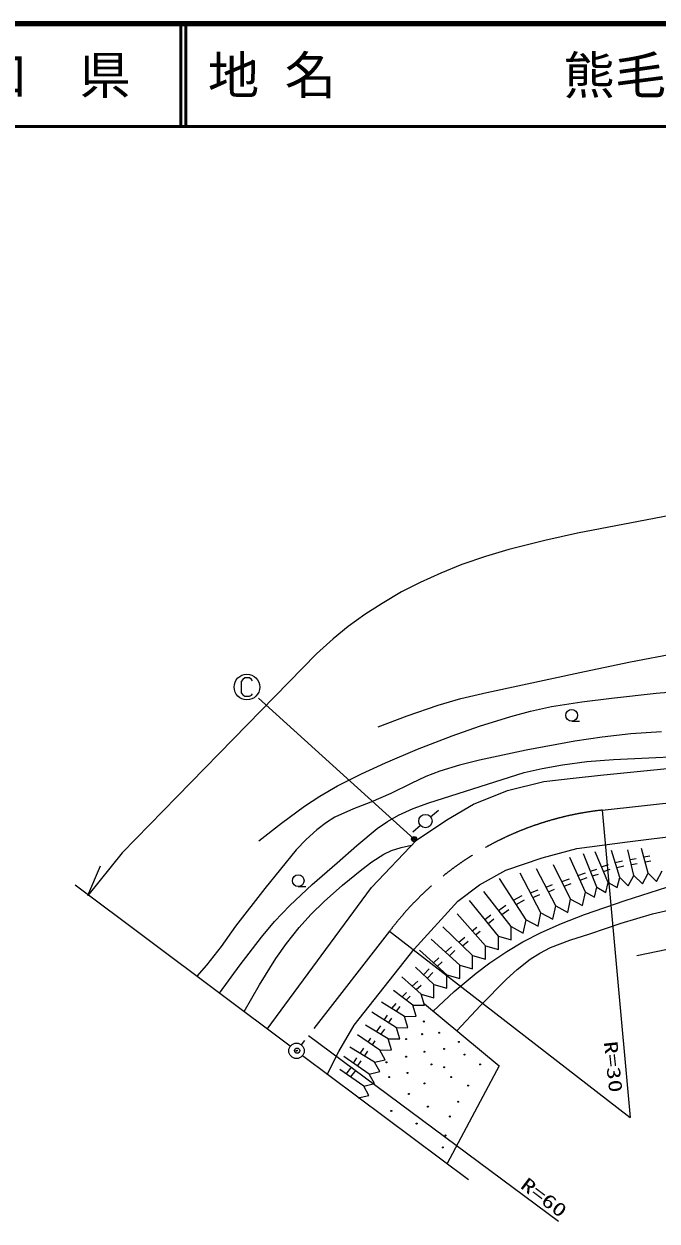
# Model space of a CAD drawing. Units: millimetres, scale not verified. Extents: x 40000 to 680000, y 20000 to 380000.
# Drawn here: x 352476 to 414132, y 263291 to 380000 of the extents above; entities that cross this region are included whole.
import ezdxf
from ezdxf.enums import TextEntityAlignment as Align

# ---------------------------------------------------------------- set-up
doc = ezdxf.new("R2010")
doc.units = ezdxf.units.MM
doc.header["$LTSCALE"] = 1000
doc.header["$PDMODE"] = 32
doc.header["$PDSIZE"] = 500
doc.linetypes.add('CHAIN', pattern=[18.5, 12, -1.5, 3.5, -1.5])
for name, color, linetype, lineweight in [('M-BGD', 7, 'Continuous', 25), ('M-BGD-EXST', 7, 'Continuous', 25), ('M-BMK', 2, 'CHAIN', 13), ('M-BMK-OTRS', 5, 'Continuous', 25), ('M-BMK-SRVR', 3, 'Continuous', 25), ('M-STR-HTXT', 7, 'Continuous', 13), ('M-TTL', 2, 'Continuous', 140), ('M-TTL-LINE', 7, 'Continuous', 50)]:
    doc.layers.add(name, color=color, linetype=linetype, lineweight=lineweight)
doc.layers.add('M-OTRS', color=6, linetype='Continuous')
doc.layers.add('M-TTL-TXT', color=7, linetype='Continuous')
doc.styles.add('ＭＳ ゴシック', font='')
doc.styles.get('ＭＳ ゴシック').set_extended_font_data('MS Gothic')

msp = doc.modelspace()

# ---------------------------------------------------------------- linework, layer by layer
at = {"layer": 'M-BGD'}
for p, q in [((405820, 312028), (406570, 312028)), ((408639, 306774), (431082, 308989)), ((399568, 305253), (403117, 306141)), ((403117, 306141), (405969, 306458)), ((405969, 306458), (408639, 306774)), ((396272, 303922), (399568, 305253)), ((393673, 302401), (396272, 303922)), ((390694, 300436), (393673, 302401)), ((392082, 302704), (392856, 303337)), ((411252, 300259), (429546, 302523)), ((391093, 301860), (390346, 301196)), ((386320, 295809), (390694, 300436)), ((406330, 299605), (411252, 300259)), ((402933, 298691), (406330, 299605)), ((408275, 295834), (406977, 299082)), ((409389, 296307), (408109, 299282)), ((410503, 296780), (409705, 299415)), ((411883, 296993), (411302, 299482)), ((413263, 297206), (412633, 299615)), ((412847, 298795), (413425, 298899)), ((399406, 297515), (402933, 298691)), ((404271, 294016), (402387, 297619)), ((405716, 294689), (404050, 298018)), ((407161, 295361), (405647, 298750)), ((408735, 297826), (409416, 298062)), ((410058, 298251), (410784, 298423)), ((410203, 297771), (410900, 297937)), ((411521, 298541), (412113, 298653)), ((411635, 298054), (412206, 298161)), ((412974, 298309), (413514, 298407)), ((396836, 296078), (399406, 297515)), ((401381, 292672), (398794, 296687)), ((402826, 293344), (400790, 297219)), ((404862, 296395), (405594, 296668)), ((406432, 296994), (407152, 297242)), ((406636, 296536), (407315, 296769)), ((407644, 297414), (408284, 297603)), ((407830, 296948), (408425, 297123)), ((408933, 297366), (409580, 297590)), ((410261, 295801), (410503, 296780)), ((410503, 296780), (411335, 295966)), ((411335, 295966), (411883, 296993)), ((411883, 296993), (412715, 296179)), ((412715, 296179), (413263, 297206)), ((413263, 297206), (414095, 296393)), ((414095, 296393), (414643, 297419)), ((376177, 282011), (386320, 295809)), ((379186, 295904), (379936, 295904)), ((394746, 294466), (396836, 296078)), ((399936, 291999), (397263, 295423)), ((401803, 295292), (402543, 295585)), ((403324, 295828), (403937, 296110)), ((403556, 295384), (404146, 295656)), ((405087, 295945), (405769, 296199)), ((406887, 294062), (407161, 295361)), ((407161, 295361), (408033, 294855)), ((408033, 294855), (408275, 295834)), ((408275, 295834), (409147, 295328)), ((409147, 295328), (409389, 296307)), ((409389, 296307), (410261, 295801)), ((390493, 289797), (394746, 294466)), ((398682, 291060), (395866, 294558)), ((400146, 294589), (400985, 295044)), ((400418, 294167), (401223, 294605)), ((402037, 294847), (402727, 295121)), ((405442, 293389), (405716, 294689)), ((405716, 294689), (406887, 294062)), ((397427, 290121), (394669, 293227)), ((397370, 292689), (397946, 293137)), ((398704, 293578), (399415, 294080)), ((399012, 293184), (399704, 293672)), ((402552, 292045), (402826, 293344)), ((402826, 293344), (403997, 292717)), ((403997, 292717), (404271, 294016)), ((404271, 294016), (405442, 293389)), ((396173, 289182), (393271, 291963)), ((396129, 291583), (396598, 291937)), ((397684, 292300), (398253, 292742)), ((399935, 290694), (399936, 291999)), ((399936, 291999), (401107, 291372)), ((401107, 291372), (401381, 292672)), ((401381, 292672), (402552, 292045)), ((394919, 288243), (392140, 290766)), ((394817, 290482), (395412, 290953)), ((396462, 291208), (396899, 291538)), ((398680, 289755), (398682, 291060)), ((398682, 291060), (399935, 290694)), ((384632, 282387), (390493, 289797)), ((393664, 287304), (391009, 289701)), ((393537, 289498), (394105, 290023)), ((393908, 289160), (394444, 289656)), ((395182, 290132), (395723, 290562)), ((397426, 288816), (397427, 290121)), ((397427, 290121), (398680, 289755)), ((392363, 288479), (392878, 288945)), ((392736, 288142), (393214, 288574)), ((396172, 287877), (396173, 289182)), ((396173, 289182), (397426, 288816)), ((391155, 285426), (389279, 287106)), ((392410, 286365), (390610, 288038)), ((391397, 287306), (391934, 287867)), ((391763, 286966), (392295, 287521)), ((393663, 285999), (393664, 287304)), ((393664, 287304), (394917, 286938)), ((394917, 286938), (394919, 288243)), ((394919, 288243), (396172, 287877)), ((390283, 286207), (390834, 286674)), ((390659, 285871), (391157, 286293)), ((392409, 285060), (392410, 286365)), ((392410, 286365), (393663, 285999)), ((390353, 284333), (388481, 285775)), ((389305, 285140), (389719, 285575)), ((389703, 284833), (390082, 285231)), ((391483, 284344), (391155, 285426)), ((391155, 285426), (392409, 285060)), ((388747, 282145), (386352, 283646)), ((389550, 283239), (387283, 284644)), ((388315, 284005), (388716, 284508)), ((388743, 283739), (389107, 284197)), ((390353, 284333), (391483, 284344)), ((390680, 283250), (390353, 284333)), ((391477, 284461), (398748, 278424)), ((387561, 282888), (387887, 283361)), ((387985, 282623), (388299, 283077)), ((389550, 283239), (390680, 283250)), ((389878, 282157), (389550, 283239)), ((383150, 279827), (384632, 282387)), ((387141, 279957), (384955, 281451)), ((387944, 281051), (385753, 282382)), ((386795, 281749), (387218, 282310)), ((387225, 281488), (387617, 282009)), ((388747, 282145), (389878, 282157)), ((389075, 281063), (388747, 282145)), ((386614, 278791), (384223, 280253)), ((385226, 279640), (385562, 280144)), ((385992, 280742), (386263, 281131)), ((386405, 280460), (386673, 280846)), ((387944, 281051), (389075, 281063)), ((388272, 279969), (387944, 281051)), ((382005, 277571), (383150, 279827)), ((386088, 277624), (383624, 279322)), ((384562, 278676), (384888, 279189)), ((385653, 279379), (385978, 279867)), ((386614, 278791), (387656, 279023)), ((387141, 279957), (388272, 279969)), ((387656, 279023), (387141, 279957)), ((385561, 276458), (383225, 278058)), ((383867, 277617), (384422, 278324)), ((384281, 277334), (384815, 278015)), ((384974, 278392), (385310, 278920)), ((386088, 277624), (387129, 277856)), ((387129, 277856), (386614, 278791)), ((398748, 278424), (393681, 268897)), ((385561, 276458), (386602, 276690)), ((386602, 276690), (386088, 277624)), ((385034, 275291), (386075, 275523)), ((386075, 275523), (385561, 276458))]:
    msp.add_line(p, q, dxfattribs=at)
for points in [[(386981, 311475), (389785, 312554), (392807, 313599), (395033, 314233), (397562, 314836), (407063, 316876), (411562, 317825), (416006, 318659), (418380, 319036), (420963, 319335), (422904, 319455), (425105, 319478), (428111, 319447), (431106, 319528), (432990, 319740), (435159, 320095), (437142, 320401), (438951, 320583), (441161, 320746), (443540, 321035), (444702, 321288), (445827, 321638), (448167, 322600)], [(375351, 300351), (377551, 302092), (379808, 303747), (381295, 304714), (383027, 305711), (385348, 306891), (387681, 307964), (390813, 309285), (394172, 310585), (396831, 311531), (399883, 312497), (401814, 313010), (403843, 313441), (406806, 313918), (409682, 314280), (414061, 314743), (418444, 315100)], [(414575, 311002), (411583, 310781), (408798, 310478), (406116, 310081), (401398, 309195), (396829, 308234), (394884, 307750), (392977, 307163), (391630, 306642), (390188, 305964), (388213, 304988), (386258, 304141), (384566, 303483), (382756, 302656), (381932, 302159), (380987, 301447), (379961, 300505), (378999, 299473), (375935, 295719), (373063, 292027), (371679, 290064), (370247, 288232), (369305, 287160)], [(371524, 285497), (373523, 288272), (375601, 290970), (376892, 292490), (378370, 294060), (380554, 296101), (382969, 298215), (384880, 299917), (386891, 301572), (387872, 302246), (388945, 302850), (390395, 303503), (391899, 304061), (401205, 307016), (402949, 307427), (404918, 307774), (407301, 308079), (409896, 308303), (419522, 308732), (423912, 309070), (428504, 309318), (433223, 309226)], [(373913, 283707), (375426, 286329), (377019, 288883), (378045, 290354), (379274, 291913), (380422, 293182), (381699, 294440), (383500, 296034), (385382, 297564), (386353, 298313), (387529, 299074), (388261, 299414), (389212, 299711), (390229, 299944)], [(392319, 283762), (394384, 285658), (396517, 287470), (397839, 288468), (399502, 289583), (401055, 290500), (402832, 291418), (404841, 292316), (407078, 293193), (411032, 294557), (415094, 295850), (417392, 296545), (419807, 297168), (422148, 297649), (424706, 298065), (427878, 298455), (431271, 298763), (441096, 299461), (450754, 300350), (452505, 300447), (454305, 300431), (459299, 299695)], [(412158, 289173), (421748, 291172), (431156, 293340), (433150, 293658), (435527, 293923), (445258, 294741), (446474, 294705), (447888, 294537), (448673, 294354), (449607, 294015), (450364, 293603), (451180, 293024), (451857, 292481)], [(394631, 281842), (396945, 284321), (399478, 286876), (400521, 287828), (401780, 288818), (402706, 289409), (403769, 289947), (405637, 290668), (407579, 291308), (410624, 292329), (413677, 293243), (415687, 293682)]]:
    msp.add_lwpolyline(points, dxfattribs=at)
for centre, radius in [((405820, 312598), 570), ((391579, 302292), 650), ((379186, 296474), 570), ((391408, 282746), 50), ((391408, 282746), 30), ((391408, 282746), 10), ((391271, 281511), 50), ((391271, 281511), 30), ((391271, 281511), 10), ((392917, 281648), 50), ((392917, 281648), 30), ((392917, 281648), 10), ((389693, 281031), 50), ((389693, 281031), 30), ((389693, 281031), 10), ((393398, 280071), 50), ((394838, 280757), 50), ((394838, 280757), 30), ((394838, 280757), 10), ((389693, 279316), 50), ((389693, 279316), 30), ((389693, 279316), 10), ((391477, 279796), 50), ((391477, 279796), 30), ((391477, 279796), 10), ((393398, 280071), 30), ((393398, 280071), 10), ((395387, 279522), 50), ((395387, 279522), 30), ((395387, 279522), 10), ((387772, 278767), 50), ((387772, 278767), 30), ((387772, 278767), 10), ((389830, 277738), 50), ((389830, 277738), 30), ((392163, 278561), 50), ((392163, 278561), 30), ((392163, 278561), 10), ((393398, 278287), 50), ((393398, 278287), 30), ((393398, 278287), 10), ((396896, 278561), 50), ((396896, 278561), 30), ((396896, 278561), 10), ((388047, 277327), 50), ((388047, 277327), 30), ((388047, 277327), 10), ((389830, 277738), 10), ((391477, 276709), 50), ((391477, 276709), 30), ((391477, 276709), 10), ((394084, 277327), 50), ((394084, 277327), 30), ((394084, 277327), 10), ((389968, 275680), 50), ((389968, 275680), 30), ((389968, 275680), 10), ((395730, 276503), 50), ((395730, 276503), 30), ((395730, 276503), 10), ((391820, 274445), 50), ((391820, 274445), 30), ((391820, 274445), 10), ((394770, 274926), 50), ((394770, 274926), 30), ((394770, 274926), 10), ((388253, 274034), 50), ((388253, 274034), 30), ((388253, 274034), 10), ((393946, 273485), 50), ((393946, 273485), 30), ((393946, 273485), 10), ((390722, 272799), 50), ((390722, 272799), 30), ((390722, 272799), 10), ((393535, 271633), 50), ((393535, 271633), 30), ((393535, 271633), 10), ((393260, 270466), 50), ((393260, 270466), 30), ((393260, 270466), 10)]:
    msp.add_circle(centre, radius, dxfattribs=at)
at = {"layer": 'M-BGD-EXST'}
for p, q in [((373789, 316101), (373639, 315901)), ((373639, 315901), (373639, 314801)), ((373989, 316251), (373789, 316101)), ((374439, 316251), (373989, 316251)), ((374639, 316101), (374439, 316251)), ((374739, 315951), (374639, 316101)), ((373639, 314801), (373789, 314601)), ((373789, 314601), (373989, 314451)), ((373989, 314451), (374439, 314451)), ((374439, 314451), (374639, 314551)), ((374639, 314551), (374739, 314701)), ((375311, 314271), (390466, 300528))]:
    msp.add_line(p, q, dxfattribs=at)
for centre, radius in [((374189, 315351), 1250), ((390466, 300528), 250), ((390466, 300528), 150), ((390466, 300528), 50)]:
    msp.add_circle(centre, radius, dxfattribs=at)
at = {"layer": 'M-BMK'}
for p, q in [((408787, 303352), (453097, 308314)), ((388087, 291548), (379475, 280477))]:
    msp.add_line(p, q, dxfattribs=at)
msp.add_arc((412076, 273533), 30000, 96.2926, 143.09512, dxfattribs=at)
at = {"layer": 'M-BMK-OTRS'}
for p, q in [((378415, 280335), (357452, 296040)), ((379615, 279435), (395770, 267332))]:
    msp.add_line(p, q, dxfattribs=at)
at = {"layer": 'M-BMK-SRVR'}
for radius in [750, 30]:
    msp.add_circle((379015, 279885), radius, dxfattribs=at)
at = {"layer": 'M-OTRS'}
msp.add_point((379081, 279903), dxfattribs=at)
at = {"layer": 'M-STR-HTXT'}
for p, q in [((408787, 303352), (411523, 273386)), ((362028, 299191), (358707, 295040)), ((358707, 295040), (359925, 297907)), ((388087, 291548), (411523, 273386)), ((380185, 281389), (404535, 263291))]:
    msp.add_line(p, q, dxfattribs=at)
msp.add_lwpolyline([(478246, 335368), (474802, 335628), (464979, 336009), (455154, 336002), (445339, 335613), (435543, 334847), (425779, 333710), (416056, 332208), (406387, 330346), (403202, 329637), (399713, 328751), (397411, 328073), (395124, 327287), (393068, 326465), (391052, 325545), (389261, 324623), (387347, 323514), (385664, 322419), (384044, 321240), (382587, 320058), (380952, 318589), (374201, 311678), (367373, 304646), (362028, 299191)], dxfattribs=at)
at = {"layer": 'M-TTL'}
msp.add_line((680000, 380000), (40000, 380000), dxfattribs=at)
at = {"layer": 'M-TTL-LINE'}
for p, q in [((367750, 380000), (367750, 370000)), ((368250, 380000), (368250, 370000)), ((40000, 370000), (680000, 370000))]:
    msp.add_line(p, q, dxfattribs=at)

# ---------------------------------------------------------------- texts
at = {"layer": 'M-STR-HTXT', "style": 'ＭＳ ゴシック', "width": 1.4}
for s, rotation, p in [('R=30', 276.2, (408555, 280716)), ('R=60', 322.7, (400485, 266273))]:
    msp.add_text(s, height=1320, rotation=rotation, dxfattribs=at).set_placement(p, align=Align.BOTTOM_LEFT)
at = {"layer": 'M-TTL-TXT', "style": 'ＭＳ ゴシック'}
msp.add_text('山\u3000口\u3000県', height=3666, dxfattribs=at).set_placement((350375, 375000), align=Align.MIDDLE_CENTER)
for s, p in [('地 名', (370380, 375000)), ('熊毛郡田布施町大字川西', (405024, 375000))]:
    msp.add_text(s, height=3666, dxfattribs=at).set_placement(p, align=Align.MIDDLE_LEFT)

doc.saveas('drawing.dxf')
